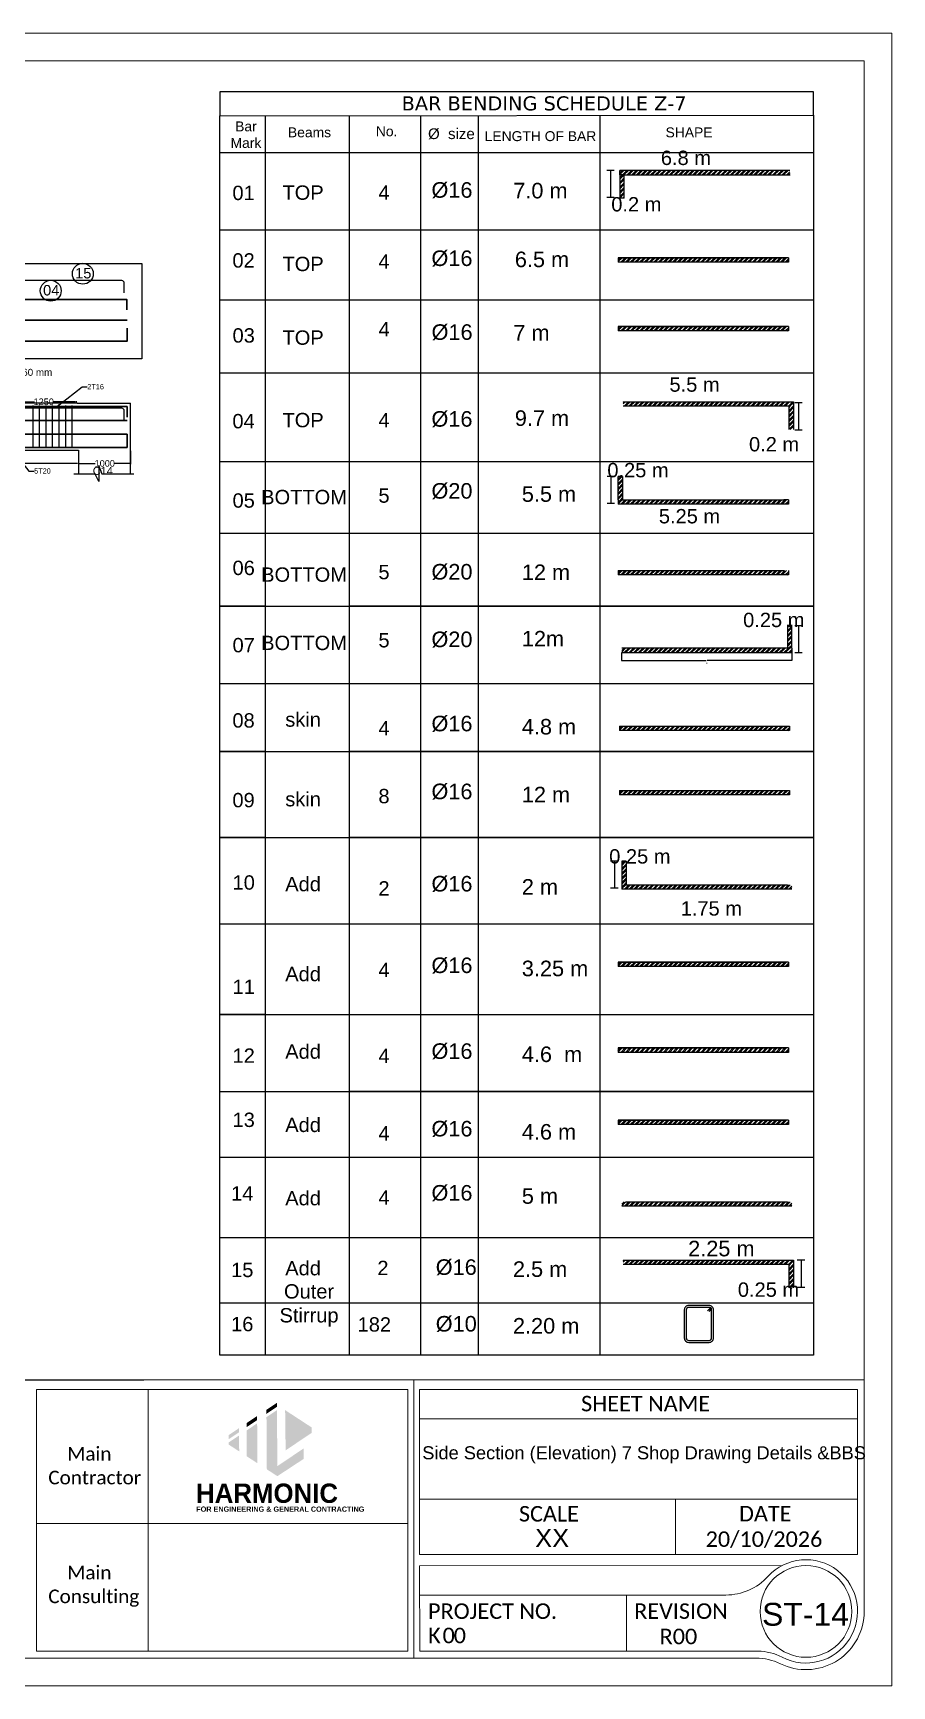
# Model space of a CAD drawing. Header units: inches. Extents: x 16 to 269, y 163 to 682.
# Drawn here: x 137.15 to 157.9, y 231.18 to 271.09 of the extents above; entities that cross this region are included whole.
import ezdxf
from ezdxf import colors
from ezdxf.entities.mleader import LeaderData, LeaderLine
from ezdxf.enums import TextEntityAlignment as Align
from ezdxf.math import Vec2, Vec3

# ---------------------------------------------------------------- set-up
doc = ezdxf.new("R2010")
doc.units = ezdxf.units.IN
doc.header["$MEASUREMENT"] = 0
doc.layers.get('Defpoints').update_dxf_attribs({"lineweight": 5})
for name, color, linetype in [('C', 7, 'Continuous'), ('CDEC-FRAMING-PLAN', 7, 'Continuous'), ('MASSE', 7, 'Continuous'), ('S-ADDREINF', 3, 'Continuous'), ('S-OUTLINE', 7, 'Continuous'), ('S-STIRRUP', 1, 'Continuous'), ('S-TEXT', 2, 'Continuous'), ('Text', 7, 'Continuous')]:
    doc.layers.add(name, color=color, linetype=linetype)
doc.layers.add('Sheet_Borders', color=7, linetype='Continuous', lineweight=5)
doc.styles.add('Arial_1', font='arial.ttf', dxfattribs={"height": 0.45})
doc.styles.add('MtXpl_Verdana', font='verdana.ttf')
doc.styles.add('RA CALIBRI REGULAR', font='calibril.ttf')
doc.styles.get("Standard").update_dxf_attribs({"font": 'arial.ttf'})
doc.dimstyles.new('Copy of ISO-25', dxfattribs={"dimtxt": 0.2, "dimasz": 0.25, "dimexe": 0.15, "dimexo": 0.25, "dimtad": 0, "dimdsep": 46, "dimtxsty": 'Standard', "dimblk": 'ARCHTICK', "dimcen": 0.5, "dimadec": 0, "dimazin": 0, "dimtfac": 1, "dimtmove": 0, "dimatfit": 3, "dimldrblk": 'ARCHTICK', "dimfxl": 1, "dimarcsym": 0})
doc.dimstyles.get("Standard").update_dxf_attribs({"dimtxt": 0.18, "dimasz": 0.18, "dimexe": 0.18, "dimexo": 0.0625, "dimgap": 0.09, "dimtad": 0, "dimtih": 1, "dimtoh": 1, "dimdec": 4, "dimzin": 0, "dimdsep": 46, "dimtxsty": 'Standard', "dimcen": 0.09, "dimadec": 0, "dimazin": 0, "dimtfac": 1, "dimtdec": 4, "dimtofl": 0, "dimtmove": 0, "dimatfit": 3, "dimfxl": 1, "dimtolj": 1, "dimtzin": 0, "dimarcsym": 0})

# ---------------------------------------------------------------- blocks, each defined once
blk = doc.blocks.new('sheet')
at = {"true_color": 0x636466}
h = blk.add_hatch(color=251, dxfattribs=at)
h.dxf.hatch_style = 1
h.paths.add_polyline_path([(-385.213, 41.943), (-385.213, 42.046), (-385.483, 41.866), (-385.482, 41.763)])
h = blk.add_hatch(color=154)
h.dxf.hatch_style = 1
h.paths.add_polyline_path([(-384.709, 42.281), (-384.71, 42.383), (-384.977, 42.204), (-384.976, 42.102)])
h = blk.add_hatch(color=154)
h.dxf.hatch_style = 1
h.paths.add_polyline_path([(-384.713, 42.195), (-384.976, 42.019), (-384.967, 40.692), (-384.699, 40.518), (-384.03, 40.958), (-384.03, 41.224), (-384.696, 40.775)])
h.paths.add_polyline_path([(-384.502, 42.197), (-384.489, 41.175), (-383.827, 41.618), (-383.827, 41.756)])
h = blk.add_hatch(color=251, dxfattribs=at)
h.dxf.hatch_style = 1
h.paths.add_polyline_path([(-385.674, 41.634), (-385.675, 41.738), (-385.936, 41.563), (-385.936, 41.459)])
h.paths.add_polyline_path([(-385.673, 41.552), (-385.936, 41.376), (-385.936, 41.321), (-385.67, 41.148)])
h.paths.add_polyline_path([(-385.213, 41.86), (-385.481, 41.68), (-385.476, 41.022), (-385.211, 40.85)])
at = {"layer": 'Sheet_Borders', "linetype": 'Continuous', "lineweight": 0}
for p, q in [((-428.475, 77.192), (-369.075, 77.192)), ((-428.475, 77.192), (-369.075, 77.192)), ((-369.075, 77.192), (-369.075, 35.187)), ((-369.075, 77.192), (-369.075, 35.187)), ((-369.075, 77.192), (-369.075, 35.187)), ((-427.768, 76.484), (-369.782, 76.484)), ((-369.782, 76.484), (-427.768, 76.484)), ((-369.782, 76.484), (-369.782, 36.993)), ((-427.768, 42.966), (-369.782, 42.966)), ((-381.234, 42.966), (-381.234, 35.894)), ((-381.385, 42.721), (-390.819, 42.721)), ((-390.819, 36.07), (-390.819, 42.721)), ((-387.98, 42.721), (-387.98, 36.07)), ((-381.385, 36.07), (-381.385, 42.721)), ((-381.084, 38.526), (-381.084, 42.721)), ((-381.084, 42.721), (-369.948, 42.721)), ((-369.948, 42.721), (-369.948, 38.526)), ((-381.084, 41.972), (-369.948, 41.972)), ((-381.084, 39.933), (-369.948, 39.933)), ((-374.579, 38.526), (-374.579, 39.933)), ((-388.438, 39.314), (-390.819, 39.314)), ((-388.438, 39.314), (-381.385, 39.314)), ((-381.084, 38.526), (-369.948, 38.526)), ((-381.083, 38.238), (-371.864, 38.247)), ((-381.083, 38.238), (-381.081, 36.07)), ((-381.083, 37.498), (-373.3, 37.498)), ((-375.826, 37.498), (-375.826, 36.066)), ((-372.533, 35.894), (-427.768, 35.894)), ((-390.819, 36.07), (-381.407, 36.07)), ((-390.819, 36.07), (-381.385, 36.07)), ((-381.081, 36.07), (-372.48, 36.07))]:
    blk.add_line(p, q, dxfattribs=at)
blk.add_lwpolyline([(-369.075, 35.187), (-428.475, 35.187)], close=True, dxfattribs=at)
blk.add_circle((-371.261, 37.082), 1.166, dxfattribs=at)
for centre, radius, start, end in [((-371.261, 37.082), 1.312, 242.3421, 137.4242), ((-373.3, 38.955), 1.457, 270, 317.4242), ((-371.261, 37.082), 1.481, 243.9531, 356.5757), ((-372.533, 34.48), 1.414, 63.9531, 90), ((-372.479, 34.758), 1.312, 62.3421, 90.063)]:
    blk.add_arc(centre, radius, start, end, dxfattribs=at)
at = {"attachment_point": 1}
for s, width, gutter_width, insert, char_height in [('{\\fTraditional Arabic|b1|i0|c0|p18;\\C156;HARMONIC}', 0.04433, 2.454, (-386.767, 40.33), 0.49089), ('{\\fArabic Typesetting|b1|i0|c0|p66;\\C156;FOR ENGINEERING & GENERAL CONTRACTING}', 5.03257, 0.666, (-386.761, 39.747), 0.13322)]:
    blk.add_mtext_dynamic_manual_height_columns(s, width=width, gutter_width=gutter_width, heights=[0], dxfattribs=dict(at, insert=insert, char_height=char_height))
at = {"layer": 'Sheet_Borders', "linetype": 'Continuous', "lineweight": 0, "style": 'RA CALIBRI REGULAR'}
for s, height, p in [('SHEET NAME', 0.3943, (-376.978, 42.165)), ('Main ', 0.3456, (-390.042, 40.915)), ('  Contractor', 0.34558, (-390.766, 40.31)), ('SCALE', 0.3943, (-378.558, 39.365)), ('DATE', 0.3943, (-372.962, 39.369)), ('20/10/2026', 0.3943, (-373.812, 38.721)), ('Main ', 0.3456, (-390.042, 37.896)), ('  Consulting', 0.34558, (-390.766, 37.291)), ('PROJECT NO.', 0.39425, (-380.868, 36.891)), ('REVISION', 0.3943, (-375.628, 36.892)), ('K', 0.394, (-380.866, 36.273)), ('0', 0.394, (-380.499, 36.273)), ('0', 0.394, (-380.216, 36.273)), ('R00', 0.3943, (-374.982, 36.248))]:
    blk.add_text(s, height=height, dxfattribs=at).set_placement(p)
at = {"layer": 'Text', "ltscale": 3}
blk.add_text('XX', height=0.4657, dxfattribs=at).set_placement((-378.148, 38.714))
blk = doc.blocks.new('*D727')
at = {"layer": 'Defpoints', "color": 0, "transparency": 16777216}
for p in [(27458, -7133), (31118, -7133), (31118, -7385)]:
    blk.add_point(p, dxfattribs=at)
at = {"layer": 'MASSE', "color": 0, "lineweight": -2, "transparency": 16777216}
for p, q in [((27458, -7144), (27458, -7396)), ((31118, -7144), (31118, -7396)), ((27480, -7385), (29102, -7385)), ((31097, -7385), (29475, -7385))]:
    blk.add_line(p, q, dxfattribs=at)
at = {"layer": 'MASSE', "color": 0, "transparency": 16777216}
for points in [[(27480, -7381), (27480, -7388), (27458, -7385)], [(31097, -7381), (31097, -7388), (31118, -7385)]]:
    blk.add_solid(points, dxfattribs=at)
at = {"layer": 'MASSE', "color": 0, "transparency": 16777216, "insert": (29288, -7385), "char_height": 125, "attachment_point": 5}
blk.add_mtext('\\A1;3660', dxfattribs=at)
blk = doc.blocks.new('*D734')
at = {"layer": 'Defpoints', "color": 0, "transparency": 16777216}
for p in [(31118, -7133), (32118, -7133), (32118, -7385)]:
    blk.add_point(p, dxfattribs=at)
at = {"layer": 'MASSE', "color": 0, "lineweight": -2, "transparency": 16777216}
for p, q in [((31118, -7144), (31118, -7396)), ((32118, -7144), (32118, -7396)), ((31140, -7385), (31441, -7385)), ((32097, -7385), (31803, -7385))]:
    blk.add_line(p, q, dxfattribs=at)
at = {"layer": 'MASSE', "color": 0, "transparency": 16777216}
for points in [[(31140, -7381), (31140, -7388), (31118, -7385)], [(32097, -7381), (32097, -7388), (32118, -7385)]]:
    blk.add_solid(points, dxfattribs=at)
at = {"layer": 'MASSE', "color": 0, "transparency": 16777216, "insert": (31622, -7385), "char_height": 125, "attachment_point": 5}
blk.add_mtext('\\A1;1000', dxfattribs=at)
blk = doc.blocks.new('_ArchTick')
at = {"color": 0, "linetype": 'ByBlock', "const_width": 0.15}
blk.add_lwpolyline([(-0.5, -0.5), (0.5, 0.5)], dxfattribs=at)
blk = doc.blocks.new('*D29')
at = {"layer": 'Defpoints', "color": 0, "transparency": 16777216}
for p in [(41527, -11010), (44788, -11010), (41527, -11159)]:
    blk.add_point(p, dxfattribs=at)
at = {"layer": 'MASSE', "color": 0, "lineweight": -2, "transparency": 16777216}
for p, q in [((41527, -11010), (41527, -11159)), ((44788, -11010), (44788, -11159)), ((41527, -11159), (43148, -11159)), ((44788, -11159), (43167, -11159))]:
    blk.add_line(p, q, dxfattribs=at)
at = {"layer": 'MASSE', "color": 0, "lineweight": -2, "transparency": 16777216, "xscale": 0.25, "yscale": 0.25, "zscale": 0.25, "rotation": 180}
blk.add_blockref('_ArchTick', (41527, -11159), dxfattribs=at)
at = {"layer": 'MASSE', "color": 0, "lineweight": -2, "transparency": 16777216, "xscale": 0.25, "yscale": 0.25, "zscale": 0.25}
blk.add_blockref('_ArchTick', (44788, -11159), dxfattribs=at)
at = {"layer": 'MASSE', "color": 0, "transparency": 16777216, "insert": (43158, -11159), "char_height": 125, "attachment_point": 5}
blk.add_mtext('.', dxfattribs=at)
blk = doc.blocks.new('*D749')
at = {"layer": 'Defpoints', "color": 0, "transparency": 16777216}
for p in [(29828, -6204), (29828, -6249), (31078, -6249)]:
    blk.add_point(p, dxfattribs=at)
at = {"layer": 'MASSE', "color": 0, "lineweight": -2, "transparency": 16777216}
for p, q in [((29828, -6238), (29828, -6193)), ((29850, -6204), (30273, -6204)), ((31057, -6204), (30634, -6204)), ((31078, -6238), (31078, -6193))]:
    blk.add_line(p, q, dxfattribs=at)
at = {"layer": 'MASSE', "color": 0, "transparency": 16777216}
for points in [[(29850, -6200), (29850, -6207), (29828, -6204)], [(31057, -6200), (31057, -6207), (31078, -6204)]]:
    blk.add_solid(points, dxfattribs=at)
at = {"layer": 'MASSE', "color": 0, "transparency": 16777216, "insert": (30453, -6204), "char_height": 125, "attachment_point": 5}
blk.add_mtext('\\A1;1250', dxfattribs=at)
blk = doc.blocks.new('98765')
at = {"layer": 'Text'}
h = blk.add_hatch(dxfattribs=at)
h.set_pattern_fill('ANSI32', color=5, scale=169.674428)
h.set_pattern_definition([(45, (9832.755, 33962.756), (-44.99173, 44.99173), []), (45, (9862.75, 33962.756), (-44.99173, 44.99173), [])])
h.paths.add_polyline_path([(44749.53052, -1771.49709), (44749.53052, -1856.3343), (41490.75124, -1856.3343), (41490.75124, -1771.49709)])
h = blk.add_hatch(dxfattribs=at)
h.set_pattern_fill('ANSI32', color=5, scale=169.674428)
h.set_pattern_definition([(45, (9832.755, 33962.756), (-44.99173, 44.99173), []), (45, (9862.75, 33962.756), (-44.99173, 44.99173), [])])
h.paths.add_polyline_path([(44751.30275, -1856.3343), (41490.75124, -1856.3343), (41490.75124, -1771.49709), (44751.30275, -1771.49709)])
h = blk.add_hatch(dxfattribs=at)
h.set_pattern_fill('ANSI32', color=5, scale=169.674428)
h.set_pattern_definition([(45, (9832.755, 39357.316), (-44.99173, 44.99173), []), (45, (9862.75, 39357.316), (-44.99173, 44.99173), [])])
h.paths.add_polyline_path([(41575.58845, -2304.55535), (41490.75124, -2304.55535), (41490.75124, -1856.3343), (41575.58845, -1856.3343)])
h = blk.add_hatch(dxfattribs=at)
h.set_pattern_fill('ANSI32', color=5, scale=169.674428)
h.set_pattern_definition([(45, (9802.75, 33100.61), (-44.99173, 44.99173), []), (45, (9832.744, 33100.61), (-44.99173, 44.99173), [])])
h.paths.add_polyline_path([(44721.29758, -3443.54604), (41460.74608, -3443.54604), (41460.74608, -3528.38325), (44721.29758, -3528.38325)])
h = blk.add_hatch(dxfattribs=at)
h.set_pattern_fill('ANSI32', color=5, scale=169.674428)
h.set_pattern_definition([(45, (9805.05, 31780.904), (-44.99173, 44.99173), []), (45, (9835.04, 31780.904), (-44.99173, 44.99173), [])])
h.paths.add_polyline_path([(44723.59472, -4763.25263), (41463.04321, -4763.25263), (41463.04321, -4848.08984), (44723.59472, -4848.08984)])
h = blk.add_hatch(dxfattribs=at)
h.set_pattern_fill('ANSI32', color=5, scale=169.674428)
h.set_pattern_definition([(45, (10217.974, 30424.57), (-44.99173, 44.99173), []), (45, (10247.97, 30424.57), (-44.99173, 44.99173), [])])
h.paths.add_polyline_path([(41558.76062, -6289.26073), (44819.31213, -6289.26073), (44819.31213, -6204.42352), (41558.76062, -6204.42352)])
h = blk.add_hatch(dxfattribs=at)
h.set_pattern_fill('ANSI32', color=5, scale=169.674428)
h.set_pattern_definition([(45, (10217.974, 35819.13), (-44.99173, 44.99173), []), (45, (10247.97, 35819.13), (-44.99173, 44.99173), [])])
h.paths.add_polyline_path([(44734.47492, -6737.48178), (44819.31213, -6737.48178), (44819.31213, -6289.26073), (44734.47492, -6289.26073)])
h = blk.add_hatch(dxfattribs=at)
h.set_pattern_fill('ANSI32', color=5, scale=169.674428)
h.set_pattern_definition([(45, (9802.75, 33857.16), (-44.99173, 44.99173), []), (45, (9832.744, 33857.16), (-44.99173, 44.99173), [])])
h.paths.add_polyline_path([(41545.58329, -7633.33299), (41460.74608, -7633.33299), (41460.74608, -8081.55404), (41545.58329, -8081.55404)])
h = blk.add_hatch(dxfattribs=at)
h.set_pattern_fill('ANSI32', color=5, scale=169.674428)
h.set_pattern_definition([(45, (9802.75, 28462.6), (-44.99173, 44.99173), []), (45, (9832.744, 28462.6), (-44.99173, 44.99173), [])])
h.paths.add_polyline_path([(44721.29758, -8081.55404), (41460.74608, -8081.55404), (41460.74608, -8166.39126), (44721.29758, -8166.39126)])
h = blk.add_hatch(dxfattribs=at)
h.set_pattern_fill('ANSI32', color=5, scale=169.674428)
h.set_pattern_definition([(45, (9802.75, 27107.43), (-44.99173, 44.99173), []), (45, (9832.744, 27107.43), (-44.99173, 44.99173), [])])
h.paths.add_polyline_path([(44721.29758, -9436.72966), (41460.74608, -9436.72966), (41460.74608, -9521.56688), (44721.29758, -9521.56688)])
h = blk.add_hatch(dxfattribs=at)
h.set_pattern_fill('ANSI32', color=5, scale=169.674428)
h.set_pattern_definition([(45, (9869.35, 31013.947), (-44.99173, 44.99173), []), (45, (9899.345, 31013.947), (-44.99173, 44.99173), [])])
h.paths.add_polyline_path([(44703.0607, -10476.54897), (44787.89791, -10476.54897), (44787.89791, -10924.77002), (44703.0607, -10924.77002)])
h = blk.add_hatch(dxfattribs=at)
h.set_pattern_fill('ANSI32', color=5, scale=169.674428)
h.set_pattern_definition([(45, (9869.35, 25619.387), (-44.99173, 44.99173), []), (45, (9899.345, 25619.387), (-44.99173, 44.99173), [])])
h.paths.add_polyline_path([(41529.11863, -11009.60723), (41529.11863, -10924.77002), (44787.89791, -10924.77002), (44787.89791, -11009.60723)])
h = blk.add_hatch(dxfattribs=at)
h.set_pattern_fill('ANSI32', color=5, scale=169.674428)
h.set_pattern_definition([(45, (9825.65, 24125.093), (-44.99173, 44.99173), []), (45, (9855.644, 24125.093), (-44.99173, 44.99173), [])])
h.paths.add_polyline_path([(44744.19712, -12419.06324), (41483.64561, -12419.06324), (41483.64561, -12503.90046), (44744.19712, -12503.90046)])
h = blk.add_hatch(dxfattribs=at)
h.set_pattern_fill('ANSI32', color=5, scale=169.674428)
h.set_pattern_definition([(45, (9825.65, 22895.85), (-44.99173, 44.99173), []), (45, (9855.644, 22895.85), (-44.99173, 44.99173), [])])
h.paths.add_polyline_path([(44744.19712, -13648.30537), (41483.64561, -13648.30537), (41483.64561, -13733.14259), (44744.19712, -13733.14259)])
h = blk.add_hatch(dxfattribs=at)
h.set_pattern_fill('ANSI32', color=5, scale=169.674428)
h.set_pattern_definition([(45, (9872.52, 26484.74), (-44.99173, 44.99173), []), (45, (9902.514, 26484.74), (-44.99173, 44.99173), [])])
h.paths.add_polyline_path([(41615.3534, -15005.7586), (41530.51618, -15005.7586), (41530.51618, -15453.97965), (41615.3534, -15453.97965)])
h = blk.add_hatch(dxfattribs=at)
h.set_pattern_fill('ANSI32', color=5, scale=169.674428)
h.set_pattern_definition([(45, (9872.52, 21090.18), (-44.99173, 44.99173), []), (45, (9902.514, 21090.18), (-44.99173, 44.99173), [])])
h.paths.add_polyline_path([(44789.29546, -15538.81686), (44789.29546, -15453.97965), (41530.51618, -15453.97965), (41530.51618, -15538.81686)])
h = blk.add_hatch(dxfattribs=at)
h.set_pattern_fill('ANSI32', color=5, scale=169.674428)
h.set_pattern_definition([(45, (9802.75, 19608.125), (-44.99173, 44.99173), []), (45, (9832.744, 19608.125), (-44.99173, 44.99173), [])])
h.paths.add_polyline_path([(44721.29758, -16936.03167), (41460.74608, -16936.03167), (41460.74608, -17020.86889), (44721.29758, -17020.86889)])
h = blk.add_hatch(dxfattribs=at)
h.set_pattern_fill('ANSI32', color=5, scale=169.674428)
h.set_pattern_definition([(45, (9802.75, 17961.726), (-44.99173, 44.99173), []), (45, (9832.744, 17961.726), (-44.99173, 44.99173), [])])
h.paths.add_polyline_path([(44721.29758, -18582.43084), (41460.74608, -18582.43084), (41460.74608, -18667.26806), (44721.29758, -18667.26806)])
h = blk.add_hatch(dxfattribs=at)
h.set_pattern_fill('ANSI32', color=5, scale=169.674428)
h.set_pattern_definition([(45, (9802.75, 16579.895), (-44.99173, 44.99173), []), (45, (9832.744, 16579.895), (-44.99173, 44.99173), [])])
h.paths.add_polyline_path([(44721.29758, -19964.26162), (41460.74608, -19964.26162), (41460.74608, -20049.09883), (44721.29758, -20049.09883)])
h = blk.add_hatch(dxfattribs=at)
h.set_pattern_fill('ANSI32', color=5, scale=169.674428)
h.set_pattern_definition([(45, (9872.52, 15013.944), (-44.99173, 44.99173), []), (45, (9902.514, 15013.944), (-44.99173, 44.99173), [])])
h.paths.add_polyline_path([(44789.29546, -21615.05024), (44789.29546, -21530.21303), (41530.51618, -21530.21303), (41530.51618, -21615.05024)])
h = blk.add_hatch(dxfattribs=at)
h.set_pattern_fill('ANSI32', color=5, scale=169.674428)
h.set_pattern_definition([(45, (10217.974, 13983.55), (-44.99173, 44.99173), []), (45, (10247.97, 13983.55), (-44.99173, 44.99173), [])])
h.paths.add_polyline_path([(41558.76062, -22730.28166), (44819.31213, -22730.28166), (44819.31213, -22645.44444), (41558.76062, -22645.44444)])
h = blk.add_hatch(dxfattribs=at)
h.set_pattern_fill('ANSI32', color=5, scale=169.674428)
h.set_pattern_definition([(45, (10217.974, 19378.11), (-44.99173, 44.99173), []), (45, (10247.97, 19378.11), (-44.99173, 44.99173), [])])
h.paths.add_polyline_path([(44734.47492, -23178.50271), (44819.31213, -23178.50271), (44819.31213, -22730.28166), (44734.47492, -22730.28166)])
for p, q in [((41242.30285, -1767.74599), (41385.33665, -1767.74599)), ((41313.81975, -1767.74599), (41313.81975, -2286.69033)), ((41575.58845, -1856.3343), (41490.75124, -1856.3343)), ((41242.30285, -2286.69033), (41385.33665, -2286.69033)), ((41575.58845, -2304.55535), (41490.75124, -2304.55535)), ((44721.29758, -3443.54604), (41460.74608, -3443.54604)), ((44723.59472, -4763.25263), (41463.04321, -4763.25263)), ((36308.20012, -5646.65152), (45203.02621, -5646.65152)), ((36308.20012, -5646.65152), (45203.02621, -5646.65152)), ((31093.43617, -6232.81974), (32118.43617, -6232.81974)), ((44844.42759, -6220.09729), (44987.46139, -6220.09729)), ((44915.94449, -6220.09729), (44915.94449, -6739.04163)), ((44844.42759, -6739.04163), (44987.46139, -6739.04163)), ((41249.68924, -7625.7898), (41392.72304, -7625.7898)), ((41321.20614, -7625.7898), (41321.20614, -8144.73414)), ((41545.58329, -7633.33299), (41460.74608, -7633.33299)), ((41249.68924, -8144.73414), (41392.72304, -8144.73414)), ((44721.29758, -8081.55404), (44636.46037, -8081.55404)), ((34695.27847, -10117.29878), (33825.44489, -10117.29878)), ((45203.02621, -10117.29878), (36308.20012, -10117.29878)), ((44844.42759, -10490.66289), (44987.46139, -10490.66289)), ((44915.94449, -10490.66289), (44915.94449, -11009.60723)), ((44844.42759, -11009.60723), (44987.46139, -11009.60723)), ((33825.44489, -11602.69031), (34695.27847, -11602.69031)), ((36308.20012, -11602.69031), (45203.02621, -11602.69031)), ((41483.64561, -12419.06324), (44744.19712, -12419.06324)), ((34695.27847, -12903.17447), (33825.44489, -12903.17447)), ((45203.02621, -12903.17447), (36308.20012, -12903.17447)), ((41483.64561, -13648.30537), (44744.19712, -13648.30537)), ((34695.27847, -14552.16875), (33825.44489, -14552.16875)), ((41315.58808, -14996.54698), (41458.62188, -14996.54698)), ((41387.10498, -14996.54698), (41387.10498, -15515.49132)), ((41615.3534, -15005.7586), (41530.08285, -15005.7586)), ((41530.08285, -15005.7586), (41530.51618, -15538.81686)), ((41315.58808, -15515.49132), (41458.62188, -15515.49132)), ((44721.29758, -16936.03167), (41460.74608, -16936.03167)), ((41460.74608, -16936.03167), (41460.74608, -17020.86889)), ((44721.29758, -18582.43084), (41460.74608, -18582.43084)), ((41460.74608, -18582.43084), (41460.74608, -18667.26806)), ((44721.29758, -19964.26162), (41460.74608, -19964.26162)), ((41460.74608, -19964.26162), (41460.74608, -20049.09883)), ((44893.44656, -22642.85843), (45036.48036, -22642.85843)), ((44964.96346, -22642.85843), (44964.96346, -23161.80277)), ((44893.44656, -23161.80277), (45036.48036, -23161.80277))]:
    blk.add_line(p, q)
at = {"color": 6, "lineweight": 30}
for p, q in [((32048.43617, -4640.31825), (27247.85226, -4640.31825)), ((32048.43617, -6562.11388), (27247.85226, -6562.11388)), ((32048.43617, -6823.44722), (27247.85226, -6823.44722))]:
    blk.add_line(p, q, dxfattribs=at)
blk.add_lwpolyline([(5021.58466, -3552.23021), (32329.45426, -3552.23021), (32329.45426, -5378.41614), (5021.58466, -5378.41614)], close=True)
at = {"color": 5, "lineweight": 30}
for points in [[(32044.17758, -4441.79977), (32044.17758, -4241.79977), (22544.17758, -4241.79977)], [(20297.97226, -5045.80912), (32048.43617, -5045.80912), (32048.43617, -4795.80912)], [(32048.43617, -6496.25332), (32048.43617, -6296.25332), (22678.43617, -6296.25332)], [(20297.97226, -7076.75283), (32048.43617, -7076.75283), (32048.43617, -6826.75283)]]:
    blk.add_lwpolyline(points, dxfattribs=at)
at = {"color": 3}
blk.add_circle((31201.74046, -3751.66326), 200, dxfattribs=at)
at = {"color": 5}
blk.add_circle((30587.39775, -4077.41286), 200, dxfattribs=at)
at = {"layer": 'CDEC-FRAMING-PLAN', "color": 1}
blk.add_lwpolyline([(33825.44489, -724.16018), (45203.02621, -712.41823), (45203.02621, -266.11794), (33825.44489, -266.11794)], close=True, dxfattribs=at)
at = {"layer": 'S-ADDREINF'}
for points in [[(29814.78788, -3876.64905), (31940.74686, -3876.64905, -0.4142135624), (31988.74686, -3924.64905), (31988.74686, -4116.64905)], [(29814.78788, -6321.81974), (31940.74686, -6321.81974, -0.4142135624), (31988.74686, -6369.81974), (31988.74686, -6561.81974)]]:
    blk.add_lwpolyline(points, format="xyb", dxfattribs=at)
at = {"layer": 'S-OUTLINE'}
for p, q in [((32118.43617, -7593.63339), (32118.43617, -6232.81974)), ((31118.43617, -7132.81974), (31118.43617, -7593.63339))]:
    blk.add_line(p, q, dxfattribs=at)
for points in [[(31093.43617, -6232.81974), (26458.43617, -6232.81974)], [(27483.43617, -7132.81974), (31118.43617, -7132.81974)]]:
    blk.add_lwpolyline(points, dxfattribs=at)
at = {"layer": 'S-STIRRUP'}
for p, q in [((30248.43617, -7087.81974), (30248.43617, -6277.81974)), ((30373.43617, -7087.81974), (30373.43617, -6277.81974)), ((30498.43617, -7087.81974), (30498.43617, -6277.81974)), ((30623.43617, -7087.81974), (30623.43617, -6277.81974)), ((30748.43617, -7087.81974), (30748.43617, -6277.81974)), ((30873.43617, -7087.81974), (30873.43617, -6277.81974)), ((30998.43617, -7087.81974), (30998.43617, -6277.81974)), ((43214.5543, -23570.97975), (43173.83496, -23615.61315)), ((43237.93141, -23586.18402), (43197.38513, -23630.97469))]:
    blk.add_line(p, q, dxfattribs=at)
for points in [[(42727.1275, -24137.41372, 0.4142135624), (42811.71119, -24221.99741), (43203.21287, -24221.99741, 0.4142135624), (43287.79656, -24137.41372), (43287.79656, -23600.91143, 0.4142135624), (43203.21287, -23516.32773), (42811.71119, -23516.32773, 0.4142135624), (42727.1275, -23600.91143)], [(42763.37765, -24137.41372, 0.4142135624), (42811.71119, -24185.74726), (43203.21287, -24185.74726, 0.4142135624), (43251.54641, -24137.41372), (43251.54641, -23600.91143, 0.4142135624), (43203.21287, -23552.57789), (42811.71119, -23552.57789, 0.4142135624), (42763.37765, -23600.91143)]]:
    blk.add_lwpolyline(points, format="xyb", close=True, dxfattribs=at)
for centre, radius, start, end in [((43232.03742, -23579.73126), 19.55117, 57.729251567, 153.408874045), ((43232.8148, -23573.23096), 13.927, 291.554596989, 46.074963813)]:
    blk.add_arc(centre, radius, start, end, dxfattribs=at)
at = {"layer": 'S-TEXT', "color": 1}
blk.add_lwpolyline([(32178.11526, -7593.63339), (31569.66997, -7593.63339), (31505.84982, -7424.212), (31505.84982, -7732.82392), (31441.21767, -7593.63339), (31031.05109, -7593.63339)], dxfattribs=at)
at = {"layer": 'Text'}
for p, q in [((34695.27847, -723.26249), (34695.27847, -24467.10637)), ((36308.20012, -723.26249), (36308.20012, -24467.10637)), ((37669.60293, -723.26249), (37669.60293, -24467.10637)), ((38779.09104, -723.26249), (38779.09104, -24467.10637)), ((41108.11858, -723.26249), (41108.11858, -24467.10637)), ((33823.14776, -1431.44809), (45200.72908, -1431.44809)), ((44751.30275, -1771.49709), (41490.75124, -1771.49709)), ((41490.75124, -1856.3343), (41490.75124, -1771.49709)), ((44751.30275, -1771.49709), (41490.75124, -1771.49709)), ((41490.75124, -1856.3343), (41490.75124, -1771.49709)), ((41490.75124, -1856.3343), (41490.75124, -2304.55535)), ((41575.58845, -1856.3343), (44664.69331, -1856.3343)), ((41575.58845, -1856.3343), (44753.3525, -1856.3343)), ((41575.58845, -2304.55535), (41575.58845, -1856.3343)), ((33825.44489, -2910.77348), (45203.02621, -2910.77348)), ((41460.74608, -3443.54604), (41460.74608, -3528.38325)), ((41545.58329, -3443.54604), (44636.46037, -3443.54604)), ((44721.29758, -3443.54604), (44721.29758, -3528.38325)), ((44721.29758, -3528.38325), (41460.74608, -3528.38325)), ((33823.14776, -4249.2544), (34695.27847, -4249.2544)), ((33825.44489, -4249.2544), (45203.02621, -4249.2544)), ((36308.20012, -4249.2544), (45200.72908, -4249.2544)), ((41463.04321, -4763.25263), (41463.04321, -4848.08984)), ((44723.59472, -4848.08984), (41463.04321, -4848.08984)), ((41547.88042, -4763.25263), (44638.7575, -4763.25263)), ((44723.59472, -4763.25263), (44723.59472, -4848.08984)), ((33825.44489, -5646.65152), (34695.27847, -5646.65152)), ((33825.44489, -5646.65152), (34695.27847, -5646.65152)), ((33825.44489, -5646.65152), (45203.02621, -5646.65152)), ((44734.47492, -6289.26073), (41556.77114, -6289.26073)), ((41558.76062, -6204.42352), (44819.31213, -6204.42352)), ((44734.47492, -6737.48178), (44734.47492, -6289.26073)), ((44819.31213, -6204.42352), (44819.31213, -6737.48178)), ((33825.44489, -7346.10305), (34695.27847, -7346.10305)), ((33825.44489, -7346.10305), (45203.02621, -7346.10305)), ((36308.20012, -7346.10305), (45200.72908, -7346.10305)), ((41460.74608, -8081.55404), (41460.74608, -7633.33299)), ((41460.74608, -7827.45412), (41460.74608, -7912.29133)), ((41545.58329, -7633.33299), (41545.58329, -8081.55404)), ((41460.74608, -8081.55404), (41460.74608, -8166.39126)), ((44721.29758, -8166.39126), (41460.74608, -8166.39126)), ((41545.58329, -8081.55404), (44636.46037, -8081.55404)), ((44721.29758, -8081.55404), (44721.29758, -8166.39126)), ((33825.44489, -8722.0423), (34695.27847, -8722.0423)), ((33825.44489, -8722.0423), (45203.02621, -8722.0423)), ((36308.20012, -8722.0423), (45200.72908, -8722.0423)), ((41460.74608, -9436.72966), (44636.46037, -9436.72966)), ((41460.74608, -9436.72966), (41460.74608, -9521.56688)), ((44721.29758, -9436.72966), (44721.29758, -9521.56688)), ((44721.29758, -9521.56688), (41460.74608, -9521.56688)), ((33825.44489, -10117.29878), (45203.02621, -10117.29878)), ((44703.0607, -10476.54897), (44703.0607, -10924.77002)), ((44787.89791, -10924.77002), (44787.89791, -10476.54897)), ((41527.3464, -11009.60723), (44787.89791, -11009.60723)), ((44703.0607, -10924.77002), (41530.12082, -10924.77002)), ((44787.89791, -10924.77002), (44787.89791, -11009.60723)), ((33825.44489, -11602.69031), (45203.02621, -11602.69031)), ((41483.64561, -12419.06324), (41483.64561, -12503.90046)), ((44744.19712, -12503.90046), (41483.64561, -12503.90046)), ((41568.48283, -12419.06324), (44659.35991, -12419.06324)), ((44744.19712, -12419.06324), (44744.19712, -12503.90046)), ((33825.44489, -12903.17447), (45203.02621, -12903.17447)), ((41483.64561, -13648.30537), (41483.64561, -13733.14259)), ((44744.19712, -13733.14259), (41483.64561, -13733.14259)), ((41568.48283, -13648.30537), (44659.35991, -13648.30537)), ((44744.19712, -13648.30537), (44744.19712, -13733.14259)), ((33825.44489, -14552.16875), (45203.02621, -14552.16875)), ((45203.02621, -14552.16875), (36308.20012, -14552.16875)), ((41615.3534, -15005.7586), (41615.3534, -15453.97965)), ((41615.3534, -15453.97965), (44704.45825, -15453.97965)), ((44791.06769, -15538.81686), (41530.51618, -15538.81686)), ((33825.44489, -16201.16303), (45203.02621, -16201.16303)), ((36308.20012, -16201.16303), (45203.02621, -16201.16303)), ((44721.29758, -17020.86889), (41460.74608, -17020.86889)), ((41545.58329, -16936.03167), (44636.46037, -16936.03167)), ((44721.29758, -16936.03167), (44721.29758, -17020.86889)), ((34695.27847, -17939.01992), (33825.44489, -17939.01992)), ((33825.44489, -17939.01992), (45203.02621, -17939.01992)), ((36308.20012, -17939.01992), (45203.02621, -17939.01992)), ((44721.29758, -18667.26806), (41460.74608, -18667.26806)), ((41545.58329, -18582.43084), (44636.46037, -18582.43084)), ((44721.29758, -18582.43084), (44721.29758, -18667.26806)), ((33825.44489, -19413.75914), (45203.02621, -19413.75914)), ((45203.02621, -19413.75914), (36308.20012, -19413.75914)), ((44721.29758, -20049.09883), (41460.74608, -20049.09883)), ((41545.58329, -19964.26162), (44636.46037, -19964.26162)), ((44721.29758, -19964.26162), (44721.29758, -20049.09883)), ((33825.44489, -20675.07867), (45203.02621, -20675.07867)), ((36308.20012, -20675.07867), (45203.02621, -20675.07867)), ((41615.3534, -21530.21303), (44704.45825, -21530.21303)), ((44791.06769, -21615.05024), (41530.51618, -21615.05024)), ((33825.44489, -22210.5611), (45203.02621, -22210.5611)), ((36308.20012, -22210.5611), (45203.02621, -22210.5611)), ((44734.47492, -22730.28166), (41556.77114, -22730.28166)), ((41558.76062, -22645.44444), (44819.31213, -22645.44444)), ((44734.47492, -23178.50271), (44734.47492, -22730.28166)), ((44819.31213, -22645.44444), (44819.31213, -23178.50271)), ((33825.44489, -23463.99207), (45203.02621, -23463.99207)), ((2596.25744, -24939.5425), (32373.52563, -24939.5425))]:
    blk.add_line(p, q, dxfattribs=at)
at = {"layer": 'Text', "color": 61, "true_color": 0xe5e878}
blk.add_line((36308.20012, -2151.93938), (36308.20012, -2151.93938), dxfattribs=at)
at = {"layer": 'Text'}
blk.add_lwpolyline([(33825.44489, -724.16018), (45203.02621, -712.41823), (45203.02621, -24467.10637), (33825.44489, -24467.10637)], close=True, dxfattribs=at)
at = {"xscale": 753.7822666130526, "yscale": 753.7822666130526, "zscale": 753.7822666130526}
blk.add_blockref('sheet', (324909.26317, -57326.47455), dxfattribs=at)
at = {"layer": 'C'}
blk.add_text('C14', height=150, dxfattribs=at).set_placement((31584.5899, -7527.50508), align=Align.MIDDLE_CENTER)
at = {"layer": 'CDEC-FRAMING-PLAN', "color": 1, "insert": (37310.55773, -352.97156), "char_height": 269.6244947, "attachment_point": 1, "line_spacing_factor": 4, "style": 'MtXpl_Verdana'}
blk.add_mtext_dynamic_manual_height_columns('\\pxt17;BAR BENDING SCHEDULE Z-7 ', width=7210.9009888, gutter_width=74.14674, heights=[0], dxfattribs=at)
at = {"layer": 'Text'}
blk.add_text('B26  ELEVATION   L=3660 mm', height=135, dxfattribs=at).set_placement((29288.43617, -5639.88012), align=Align.MIDDLE_CENTER)
at = {"layer": 'Text', "style": 'Arial_1'}
blk.add_text('Side Section (Elevation) 7 Shop Drawing Details &BBS', height=250, dxfattribs=at).set_placement((37706.32733, -26461.7449))
at = {"layer": 'Text', "ltscale": 3}
blk.add_text('ST-14', height=437.875392, dxfattribs=at).set_placement((44217.38383, -29649.03146))
at = {"layer": 'Text', "style": 'Arial_1'}
for s, width, heights, insert, char_height, attachment_point in [('\\pxqc;Bar Mark', 710.340576, [0], (33972.72607, -833.70573), 190, 1), ('Beams', 1183.9679712, [0], (35132.689, -947.88569), 190, 1), ('No.', 1183.9679712, [0], (36817.04334, -927.34754), 190, 1), ('SHAPE', 1183.9679712, [0], (42368.79851, -948.32545), 190, 1), ('LENGTH OF BAR', 2180.033631, [0], (38902.59432, -1020.43504), 190, 1), ('6.8 m', 1183.9679712, [218.37988], (42278.29204, -1393.5358), 275, 1), ('\\pxqc;01', 710.340576, [0], (33927.04243, -2064.98047), 275, 1), ('\\pxqc;4', 710.340576, [0], (36618.13758, -2059.46149), 275, 1), ('{\\H1.08333x;Ø16}', 631.7021578, [218.37988], (37882.16399, -1997.49798), 275, 1), ('{\\H1.08333x;7.0 m}', 1183.9679712, [218.37988], (39449.69509, -2009.88186), 275, 1), ('0.2 m', 1183.9679712, [218.37988], (41328.25609, -2562.1238), 275, 7), ('\\pxqc;02', 710.340576, [0], (33927.04243, -3358.659), 275, 1), ('\\pxqc;4', 710.340576, [0], (36618.13758, -3378.63293), 275, 1), ('{\\H1.08333x;Ø16}', 631.7021578, [218.37988], (37882.16399, -3305.24262), 275, 1), ('{\\H1.08333x;6.5 m}', 1183.9679712, [218.37988], (39480.33504, -3327.3371), 275, 1), ('\\pxqc;4', 710.340576, [0], (36620.43471, -4678.14728), 275, 1), ('{\\H1.08333x;Ø16}', 631.7021578, [218.37988], (37884.46112, -4719.92313), 275, 1), ('{\\H1.08333x;7 m}', 1183.9679712, [218.37988], (39451.99222, -4732.30701), 275, 1), ('\\pxqc;03', 710.340576, [0], (33929.33957, -4795.2319), 275, 1), ('5.5 m', 1183.9679712, [218.37988], (42443.86403, -5736.33749), 275, 1), ('\\pxqc;04', 710.340576, [0], (33927.04243, -6437.72114), 275, 1), ('\\pxqc;TOP', 710.340576, [0], (35067.3886, -6417.21951), 275, 1), ('\\pxqc;4', 710.340576, [0], (36618.13758, -6419.56254), 275, 1), ('{\\H1.08333x;Ø16}', 631.7021578, [218.37988], (37882.16399, -6383.03482), 275, 1), ('{\\H1.08333x;9.7 m}', 1183.9679712, [218.37988], (39480.33504, -6368.26671), 275, 1), ('0.2 m', 1183.9679712, [218.37988], (44927.89248, -7158.28856), 275, 9), ('0.25 m', 1183.9679712, [218.37988], (41252.78181, -7375.76454), 275, 1), ('\\pxqc;BOTTOM', 710.340576, [193.66686], (35085.82756, -7891.56867), 275, 1), ('\\pxqc;5', 710.340576, [0], (36618.13758, -7862.67985), 275, 1), ('{\\H1.08333x;Ø20}', 631.7021578, [218.37988], (37882.16399, -7761.4727), 275, 1), ('{\\H1.08333x;5.5 m}', 1969.9577146, [218.37988], (39614.23149, -7822.14936), 275, 1), ('\\pxqc;05', 710.340576, [0], (33929.33957, -7957.47825), 275, 1), ('5.25 m', 1183.9679712, [218.37988], (42240.10017, -8257.99844), 275, 1), ('\\pxqc;06', 710.340576, [0], (33929.33957, -9248.03131), 275, 1), ('\\pxqc;BOTTOM', 710.340576, [193.66686], (35085.82756, -9376.55026), 275, 1), ('\\pxqc,t0;5', 710.340576, [0], (36618.13758, -9328.50273), 275, 1), ('{\\H1.08333x;Ø20}', 631.7021578, [218.37988], (37882.16399, -9310.8651), 275, 1), ('{\\H1.08333x;12 m}', 1969.9577146, [218.37988], (39614.23149, -9321.38921), 275, 1), ('0.25 m', 1183.9679712, [218.37988], (45029.59914, -10245.22489), 275, 3), ('\\pxqc;07', 710.340576, [0], (33929.33957, -10728.22264), 275, 1), ('\\pxqc;BOTTOM', 710.340576, [193.66686], (35085.82756, -10685.13404), 275, 1), ('\\pxqc;5', 710.340576, [0], (36618.13758, -10633.42424), 275, 1), ('{\\H1.08333x;Ø20}', 631.7021578, [218.37988], (37882.16399, -10605.69511), 275, 1), ('{\\H1.08333x;12m}', 1969.9577146, [218.37988], (39614.23149, -10592.89375), 275, 1), ('\\pxqc;08', 710.340576, [0], (33927.04243, -12170.20831), 275, 1), ('\\pxqc;skin', 710.340576, [0], (35067.3886, -12153.25305), 275, 1), ('\\pxqc;4', 710.340576, [0], (36618.13758, -12319.47286), 275, 1), ('{\\H1.08333x;Ø16}', 631.7021578, [218.37988], (37882.16399, -12218.26571), 275, 1), ('{\\H1.08333x;4.8 m}', 1969.9577146, [218.37988], (39614.23149, -12278.94236), 275, 1), ('{\\H1.08333x;Ø16}', 631.7021578, [218.37988], (37882.16399, -13518.74987), 275, 1), ('{\\H1.08333x;12 m}', 1969.9577146, [218.37988], (39614.23149, -13579.42652), 275, 1), ('\\pxqc;09', 710.340576, [0], (33927.04243, -13696.94087), 275, 1), ('\\pxqc;skin', 710.340576, [0], (35067.3886, -13678.62949), 275, 1), ('\\pxqc;8', 710.340576, [0], (36618.13758, -13619.95702), 275, 1), ('0.25 m', 1183.9679712, [218.37988], (41288.81495, -14774.43452), 275, 1), ('\\pxqc;10', 710.340576, [0], (33929.33957, -15274.75656), 275, 1), ('\\pxqc;Add', 710.340576, [0], (35067.3886, -15304.99305), 275, 1), ('\\pxqc;2', 710.340576, [0], (36618.13758, -15387.4399), 275, 1), ('{\\H1.08333x;Ø16}', 631.7021578, [218.37988], (37882.16399, -15286.23275), 275, 1), ('{\\H1.08333x;2 m}', 1969.9577146, [218.37988], (39614.23149, -15346.9094), 275, 1), ('1.75 m', 1183.9679712, [218.37988], (42658.40953, -15772.03447), 275, 1), ('\\pxqc;Add', 710.340576, [0], (35067.3886, -17027.67216), 275, 1), ('\\pxqc;4', 710.340576, [0], (36618.13758, -16950.15879), 275, 1), ('{\\H1.08333x;Ø16}', 631.7021578, [218.37988], (37882.16399, -16848.95164), 275, 1), ('{\\H1.08333x;3.25 m}', 1969.9577146, [218.37988], (39614.23149, -16909.62829), 275, 1), ('\\pxqc;11', 710.340576, [0], (33929.33957, -17273.73768), 275, 1), ('\\pxqc;12', 710.340576, [0], (33929.33957, -18591.5891), 275, 1), ('\\pxqc;Add', 710.340576, [0], (35067.3886, -18513.04151), 275, 1), ('\\pxqc;4', 710.340576, [280.81514], (36618.13758, -18594.37085), 275, 1), ('{\\H1.08333x;Ø16}', 631.7021578, [218.37988], (37882.16399, -18493.1637), 275, 1), ('{\\H1.08333x;4.6  m}', 1969.9577146, [218.37988], (39614.23149, -18553.84035), 275, 1), ('\\pxqc;13', 710.340576, [0], (33929.33957, -19820.65105), 275, 1), ('\\pxqc;Add', 710.340576, [0], (35067.3886, -19917.42594), 275, 1), ('\\pxqc;4', 710.340576, [0], (36618.13758, -20080.03039), 275, 1), ('{\\H1.08333x;Ø16}', 631.7021578, [218.37988], (37882.16399, -19978.82324), 275, 1), ('{\\H1.08333x;4.6 m}', 1969.9577146, [218.37988], (39614.23149, -20039.49989), 275, 1), ('{\\H1.08333x;Ø16}', 631.7021578, [218.37988], (37882.16399, -21207.88519), 275, 1), ('\\pxqc;14', 710.340576, [0], (33901.63837, -21229.74847), 275, 1), ('\\pxqc;Add', 710.340576, [0], (35067.3886, -21321.22829), 275, 1), ('\\pxqc;4', 710.340576, [0], (36618.13758, -21309.09235), 275, 1), ('{\\H1.08333x;5 m}', 1969.9577146, [218.37988], (39614.23149, -21268.56185), 275, 1), ('{\\H1.08333x;2.25 m}', 1969.9577146, [218.37988], (42801.54966, -22275.42493), 275, 1), ('\\pxqc;15', 710.340576, [0], (33901.63837, -22696.54114), 275, 1), ('\\pxqc;Add', 710.340576, [0], (35067.3886, -22662.5678), 275, 1), ('\\pxqc;2', 710.340576, [0], (36597.17569, -22658.57617), 275, 1), ('{\\H1.08333x;Ø\\fArial|b0|i0|c178|p34;1\\fArial|b0|i0|c0|p34;6}', 631.7021578, [218.37988], (37964.32074, -22630.53809), 275, 1), ('{\\H1.08333x;2.5 m}', 1969.9577146, [218.37988], (39443.9567, -22669.60876), 275, 1), ('\\pxqc;{\\fArial|b0|i0|c178|p34; }Outer Stirrup ', 911.3264439, [0], (35081.26396, -23106.91813), 275, 1), ('0.25 m', 1183.9679712, [218.37988], (44927.89248, -23352.53149), 275, 9), ('\\pxqc;16', 710.340576, [0], (33901.63837, -23733.37549), 275, 1), ('\\pxqc;{\\fArial|b0|i0|c178|p34;182}', 710.340576, [0], (36432.96106, -23740.59387), 275, 1), ('{\\H1.08333x;Ø\\fArial|b0|i0|c178|p34;10}', 631.7021578, [218.37988], (37964.32074, -23716.19928), 275, 1), ('\\pxt1;{\\H1.08333x;2.20 m}', 1969.9577146, [218.37988], (39443.9567, -23755.26995), 275, 1)]:
    blk.add_mtext_dynamic_manual_height_columns(s, width=width, gutter_width=228.74619, heights=heights, dxfattribs=dict(at, insert=insert, char_height=char_height, attachment_point=attachment_point))
at = {"layer": 'Text', "insert": (37817.14341, -966.04192), "char_height": 190, "width": 1104.5435563, "attachment_point": 1, "style": 'Arial_1'}
blk.add_mtext('{\\H1.08333x;Ø  size }', dxfattribs=at)
at = {"layer": 'Text', "char_height": 275, "attachment_point": 1}
for insert in [(35067.3886, -2059.46149), (35067.3886, -3426.3124), (35067.3886, -4837.0484)]:
    blk.add_mtext_dynamic_manual_height_columns('\\pxqc;TOP', width=710.340576, gutter_width=228.74619, heights=[0], dxfattribs=dict(at, insert=insert))
at = {"layer": 'Text', "color": 3, "insert": (31054.78926, -3640.98665), "char_height": 200, "width": 27.6261937, "attachment_point": 1}
blk.add_mtext('15', dxfattribs=at)
at = {"layer": 'Text', "color": 5, "insert": (30440.44655, -3966.73625), "char_height": 200, "width": 15.2054836, "attachment_point": 1}
blk.add_mtext('04', dxfattribs=at)
at = {"layer": 'MASSE'}
for base, p1, p2, picture, middle in [((29828.43617, -6203.72179), (31078.43617, -6248.74639), (29828.43617, -6248.74639), '*D749', (30453.43617, -6203.72179)), ((31118.43617, -7384.81974), (27458.43617, -7132.81974), (31118.43617, -7132.81974), '*D727', (29288.43617, -7384.81974))]:
    dim = blk.add_linear_dim(base=base, p1=p1, p2=p2, dimstyle='Standard', override={"dimtxt": 125, "dimasz": 21.6, "dimexe": 10.8, "dimexo": 10.8, "dimzin": 8}, dxfattribs=at)
    dim.commit()
    dim.dimension.update_dxf_attribs({"geometry": picture, "text_midpoint": middle})
dim = blk.add_linear_dim(base=(32118.43617, -7384.81974), p1=(31118.43617, -7133.16938), p2=(32118.43617, -7133.16938), dimstyle='Standard', override={"dimtxt": 125, "dimasz": 21.6, "dimexe": 10.8, "dimexo": 10.8, "dimdec": 2, "dimzin": 8, "dimtdec": 2}, dxfattribs=at)
dim.commit()
dim.dimension.update_dxf_attribs({"geometry": '*D734', "text_midpoint": (31621.90787, -7384.81974), "dimtype": 160})
dim = blk.add_linear_dim(base=(41527.3464, -11159.32518), p1=(44787.89791, -11009.60723), p2=(41527.3464, -11009.60723), angle=180, text='.', dimstyle='Copy of ISO-25', override={"dimtxt": 125}, dxfattribs=at)
dim.commit()
dim.dimension.update_dxf_attribs({"geometry": '*D29', "text_midpoint": (43157.62216, -11159.32518)})
at = {"layer": 'Text'}
ml = blk.add_multileader_mtext('Standard', dxfattribs=at)
ml.set_content('2T16', color=256)
ml.set_leader_properties()
ml.build(insert=Vec2(0, 0))
ml.multileader.update_dxf_attribs({"dogleg_length": 100, "arrow_head_size": 100})
ctx = ml.context
ctx.base_point, ctx.char_height, ctx.arrow_head_size, ctx.landing_gap_size, ctx.plane_origin = Vec3(31287.23401, -5915.79764), 100, 100, 0.09, Vec3(30672.58015, -6321.81974)
notes = []
notes.append((ctx, [(1, (1, 1, 0), (31187.23401, -5915.79764), (1, 0), 100, [(0, [(30672.58015, -6321.81974)], 0, [])])]))
ctx.mtext.insert, ctx.mtext.flow_direction = Vec3(31287.32401, -5864.94498), 5
at = {"layer": 'Text', "color": 5}
ml = blk.add_multileader_mtext('Standard', dxfattribs=at)
ml.set_content('5T20', color=5)
ml.set_leader_properties()
ml.build(insert=Vec2(0, 0))
ml.multileader.update_dxf_attribs({"dogleg_length": 100, "arrow_head_size": 100})
ctx = ml.context
ctx.base_point, ctx.char_height, ctx.arrow_head_size, ctx.landing_gap_size, ctx.plane_origin = Vec3(30269.22275, -7530.40203), 100, 100, 0.09, Vec3(29804.36229, -7107.81974)
notes.append((ctx, [(1, (1, 1, 0), (30169.22275, -7530.40203), (1, 0), 100, [(0, [(29804.36229, -7072.81974)], 0, [])])]))
ctx.mtext.insert, ctx.mtext.flow_direction = Vec3(30269.31275, -7479.54937), 5
for ctx, leaders in notes:
    for number, flags, end, landing, length, lines in leaders:
        leader = LeaderData()
        leader.index, (leader.has_last_leader_line, leader.has_dogleg_vector, leader.attachment_direction) = number, flags
        leader.last_leader_point, leader.dogleg_vector, leader.dogleg_length = Vec3(end), Vec3(landing), length
        for number, points, colour, breaks in lines:
            line = LeaderLine()
            line.index, line.vertices, line.color, line.breaks = number, Vec3.list(points), colors.encode_raw_color(colour), breaks
            leader.lines.append(line)
        ctx.leaders.append(leader)

msp = doc.modelspace()

# ---------------------------------------------------------------- block references
at = {"xscale": 0.001260541872842727, "yscale": 0.001260541872842727, "zscale": 0.001260541872842727}
msp.add_blockref('98765', (99.0232, 270.0103), dxfattribs=at)

doc.saveas('drawing.dxf')
